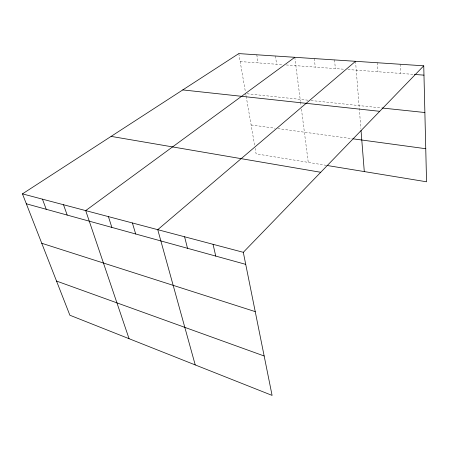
<?xml version="1.0" encoding="UTF-8"?>
<svg xmlns="http://www.w3.org/2000/svg" width="449" height="449" viewBox="0 0 449 449"><rect width="100%" height="100%" fill="white"/><g stroke="black" fill="none" stroke-linecap="round" stroke-linejoin="round"><path stroke-width="0.34" stroke-dasharray="2.25 1.68" d="M240.17 61.558L282.814 64.712M286.249 64.965L344.417 69.264M347.896 69.522L413.619 74.382M247.051 93.757L308.295 100.222M311 100.509L381.538 107.951M251.114 124.951L275.097 128.212M277.824 128.588L352.224 138.713M326.3 165.35L256.104 153.839L255.167 148.406M238.795 53.599L245.468 92.241M245.704 93.617L246.063 95.688M246.181 96.378L254.695 145.689M256.789 54.789L258.068 62.882M275.445 56.018L276.629 64.258M294.802 57.298L300.454 101.446M300.544 102.142L301.077 106.301M301.431 109.079L308.255 162.392M314.3 58.583L315.26 67.109M334.533 59.919L335.369 68.596M355.546 61.305L360.873 128.476M377.39 62.748L377.946 71.745M400.104 64.252L400.502 73.412"/><path stroke-width="0.67" d="M243.302 252.316L423.749 65.812L238.795 53.599L22.45 193.867L69.876 315.232L272.088 395.401L243.302 252.316L22.45 193.867M355.546 61.305L157.745 229.675L195.225 364.925M294.802 57.298L85.692 210.603L129.059 338.692M414.309 74.433L423.974 75.146M382.222 108.024L424.877 112.525M182.777 89.918L379.719 111.318M352.908 138.803L425.753 148.714M326.99 165.462L426.55 181.789L423.749 65.812M111.111 136.384L320.732 172.287M26.328 203.795L245.721 264.36M41.757 243.268L255.234 311.623M56.523 281.057L264.164 355.995M42.447 199.16L46.241 209.296M63.5 204.733L67.193 215.077M108.411 216.62L111.857 227.407M132.393 222.962L135.688 233.985M184.59 236.78L187.508 248.291M213.056 244.312L215.744 256.082M361.035 130.513L364.291 171.58"/></g></svg>
